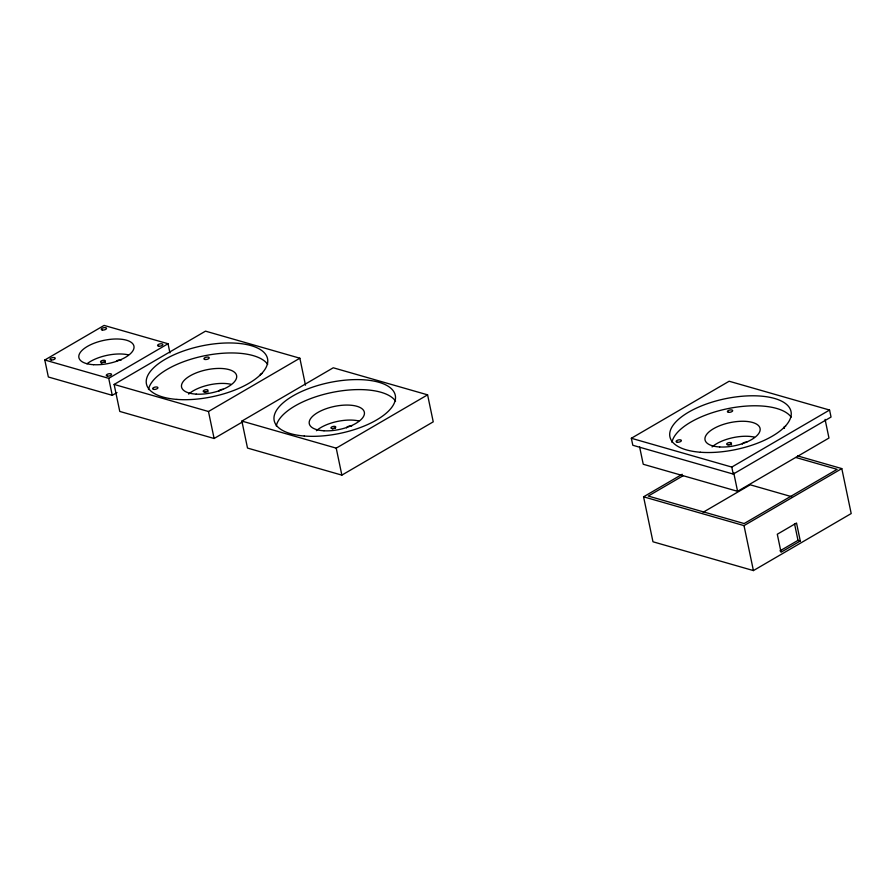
<?xml version="1.0" encoding="UTF-8"?>
<svg xmlns="http://www.w3.org/2000/svg" width="896" height="896" viewBox="0 0 896 896"><rect width="100%" height="100%" fill="white"/><g stroke="black" fill="none" stroke-linecap="round" stroke-linejoin="round"><path stroke-width="1.34" d="M117.006 392.56L112.258 395.326L48.35 376.992L44.8 360.002L104.115 325.416L168.034 343.739L169.938 352.89M44.8 360.002L108.718 378.336L168.034 343.739M242.973 421.658L214.11 438.491L119.762 411.432L114.128 384.44L205.509 331.15L299.858 358.21L305.491 385.19M114.128 384.44L208.477 411.499L299.858 358.21M241.875 421.086L333.256 367.786L427.594 394.845L433.238 421.837L341.858 475.126L247.509 448.067L241.875 421.086L336.224 448.146L427.594 394.845M631.344 438.267L729.142 381.237L829.573 410.043L831.04 417.043L733.242 474.074L632.811 445.267L631.344 438.267L731.786 467.074L829.573 410.043M797.608 455.907L841.803 468.586L851.2 513.554L753.413 570.584L652.971 541.778L643.574 496.81L682.214 474.275M683.278 475.63L648.267 496.059L744.139 523.555L837.122 469.325L795.838 457.486M639.621 446.936L643.238 464.262L737.587 491.322L828.968 438.032L825.07 419.373M703.125 512.277L750.221 484.803L791.65 496.686M643.574 496.81L744.016 525.616L841.803 468.586M779.968 550.872L798 540.355L800.285 541.005L796.522 523.018L777.291 534.24L781.043 552.227L800.285 541.005M794.506 523.645L798 540.355M733.69 472.662L737.587 491.322M731.786 467.074L733.242 474.074M744.016 525.616L753.413 570.584M336.224 448.146L341.858 475.126M208.477 411.499L214.11 438.491M108.718 378.336L112.258 395.326M316.378 430.718A28.123 11.794 -11.8 0 1 358.691 420.93M346.595 427.84A3.035 1.277 -11.8 0 1 348.454 426.328A3.035 1.277 -11.8 0 1 351.702 426.059M332.506 428.781A2.475 1.042 -11.8 0 1 335.451 428.411M276.282 425.958A61.858 25.95 -11.8 0 1 331.643 392.538A61.858 25.95 -11.8 0 1 395.573 401.139M86.968 363.81A28.123 11.794 -11.8 0 1 128.285 354.838M116.29 361.402A3.035 1.277 -11.8 0 1 121.296 359.979M101.226 363.238A2.475 1.042 -11.8 0 1 105.437 362.477M188.63 394.083A28.123 11.794 -11.8 0 1 230.944 384.283M218.848 391.205A3.035 1.277 -11.8 0 1 223.339 389.323M260.322 375.178A2.699 1.131 -11.8 0 1 262.192 373.442M205.341 391.933A2.475 1.042 -11.8 0 1 208.107 391.922M148.49 389.536A61.858 25.95 -11.8 0 1 203.403 356.003A61.858 25.95 -11.8 0 1 267.691 364.314M712.107 446.914A28.123 11.794 -11.8 0 1 754.421 437.125M742.325 444.035A3.035 1.277 -11.8 0 1 746.816 442.154M784.482 428.4A2.699 1.131 -11.8 0 1 785.658 426.272M728.818 444.763A2.475 1.042 -11.8 0 1 731.573 444.752M671.966 442.366A61.858 25.95 -11.8 0 1 726.88 408.834A61.858 25.95 -11.8 0 1 791.168 417.144M323.982 430.786A28.123 11.794 -11.8 0 0 364.426 412.765A28.123 11.794 -11.8 0 0 322.056 410.334A28.123 11.794 -11.8 0 0 323.982 430.786M332.192 428.59A2.475 1.042 -11.8 0 0 335.787 427.022A2.475 1.042 -11.8 0 0 332.091 426.776A2.475 1.042 -11.8 0 0 332.192 428.59M93.576 364.694A28.123 11.794 -11.8 0 0 134.019 346.674A28.123 11.794 -11.8 0 0 91.65 344.254A28.123 11.794 -11.8 0 0 93.576 364.694M102.357 330.042A2.699 1.131 -11.8 0 0 106.546 328.507A2.699 1.131 -11.8 0 0 102.827 327.97A2.699 1.131 -11.8 0 0 102.357 330.042M51.229 359.979A2.699 1.131 -11.8 0 0 55.261 358.333A2.699 1.131 -11.8 0 0 51.341 357.963A2.699 1.131 -11.8 0 0 51.229 359.979M158.894 346.214A2.699 1.131 -11.8 0 0 162.87 344.534A2.699 1.131 -11.8 0 0 158.883 344.221A2.699 1.131 -11.8 0 0 158.894 346.214M107.531 376.13A2.699 1.131 -11.8 0 0 111.563 374.483A2.699 1.131 -11.8 0 0 107.654 374.114A2.699 1.131 -11.8 0 0 107.531 376.13M101.786 362.51A2.475 1.042 -11.8 0 0 105.381 360.942A2.475 1.042 -11.8 0 0 101.685 360.696A2.475 1.042 -11.8 0 0 101.786 362.51M304.237 436.016A61.858 25.95 -11.8 0 0 395.517 397.634A61.858 25.95 -11.8 0 0 304.45 390.242A61.858 25.95 -11.8 0 0 304.237 436.016M196.235 394.139A28.123 11.794 -11.8 0 0 236.69 376.118A28.123 11.794 -11.8 0 0 194.309 373.699A28.123 11.794 -11.8 0 0 196.235 394.139M205.016 359.486A2.699 1.131 -11.8 0 0 209.216 357.952A2.699 1.131 -11.8 0 0 205.498 357.414A2.699 1.131 -11.8 0 0 205.016 359.486M153.888 389.424A2.699 1.131 -11.8 0 0 157.931 387.778A2.699 1.131 -11.8 0 0 154.011 387.408A2.699 1.131 -11.8 0 0 153.888 389.424M204.445 391.955A2.475 1.042 -11.8 0 0 208.04 390.387A2.475 1.042 -11.8 0 0 204.344 390.141A2.475 1.042 -11.8 0 0 204.445 391.955M176.915 399.414A61.858 25.95 -11.8 0 0 267.77 360.786A61.858 25.95 -11.8 0 0 176.277 353.786A61.858 25.95 -11.8 0 0 176.915 399.414M719.712 446.97A28.123 11.794 -11.8 0 0 760.155 428.949A28.123 11.794 -11.8 0 0 717.786 426.53A28.123 11.794 -11.8 0 0 719.712 446.97M728.493 412.317A2.699 1.131 -11.8 0 0 732.682 410.782A2.699 1.131 -11.8 0 0 728.963 410.256A2.699 1.131 -11.8 0 0 728.493 412.317M677.365 442.254A2.699 1.131 -11.8 0 0 681.397 440.619A2.699 1.131 -11.8 0 0 677.477 440.238A2.699 1.131 -11.8 0 0 677.365 442.254M727.91 444.786A2.475 1.042 -11.8 0 0 731.517 443.218A2.475 1.042 -11.8 0 0 727.821 442.971A2.475 1.042 -11.8 0 0 727.91 444.786M700.392 452.245A61.858 25.95 -11.8 0 0 791.246 413.616A61.858 25.95 -11.8 0 0 699.754 406.616A61.858 25.95 -11.8 0 0 700.392 452.245"/></g></svg>
